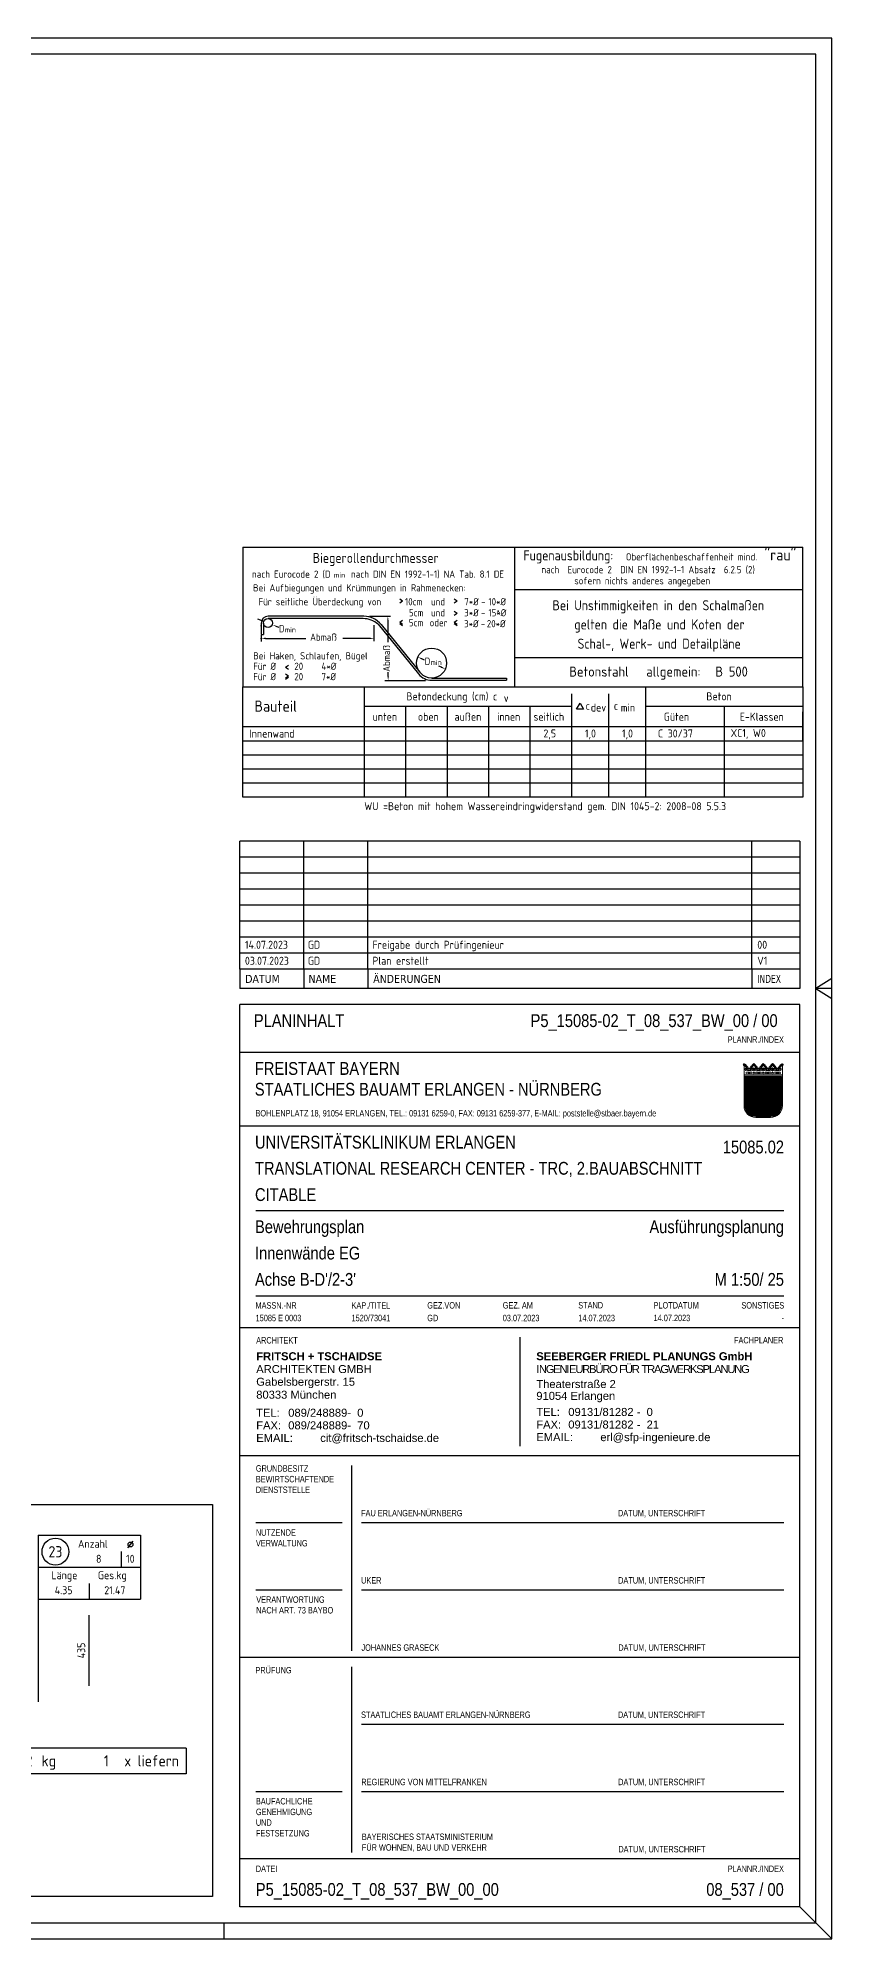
# Model space of a CAD drawing. Extents: x -17.6 to 69.1, y -6.7 to 29.7.
# Drawn here: x 39.15 to 51.55, y 0 to 29.7 of the extents above; entities that cross this region are included whole.
import ezdxf
from ezdxf.enums import TextEntityAlignment as Align

# ---------------------------------------------------------------- set-up
doc = ezdxf.new("R2010")
doc.units = 0
doc.header["$LTSCALE"] = 0.5
doc.linetypes.add('AUSGEZOGEN', pattern=[1000.01, 1000, 0.01])
for name, color, linetype in [('40 A Plankopf Text F+T', 7, 'Continuous'), ('BET-ANS', 7, 'Continuous'), ('RAHMEN', 7, 'Continuous'), ('RND', 7, 'Continuous'), ('RND_BILD', 7, 'Continuous'), ('STEMPEL', 7, 'Continuous'), ('TEXT', 7, 'Continuous')]:
    doc.layers.add(name, color=color, linetype=linetype)
doc.layers.add('NOPLOT', color=7, linetype='Continuous', plot=False)
doc.styles.add('ERSTELLTER_STIL_3', font='arial.ttf')
doc.styles.add('ERSTELLTER_STIL_4', font='arialbd.ttf')
doc.styles.add('helv', font='tahoma.ttf')
doc.styles.add('plankopf_ArialN', font='ARIALN.TTF')
doc.styles.add('txt', font='isocp.shx')
pattern_1 = [(0, (-322.07857, -163.97815), (8e-17, 0.254), [])]

# ---------------------------------------------------------------- blocks, each defined once
blk = doc.blocks.new('Bundeslandwappen')
at = {"lineweight": 9, "true_color": 0xffffff}
for points in [[(-5.75, 16.5), (-5.98, 16.5), (-5.98, 16.29), (-5.75, 16.29)], [(-5.09, 15.68), (-5.31, 15.68), (-5.31, 15.47), (-5.09, 15.47)], [(-3.49, 15.68), (-3.71, 15.68), (-3.71, 15.47), (-3.49, 15.47)], [(-2.82, 16.5), (-3.05, 16.5), (-3.05, 16.29), (-2.82, 16.29)], [(-2.15, 15.68), (-2.38, 15.68), (-2.38, 15.47), (-2.15, 15.47)], [(-0.56, 15.68), (-0.78, 15.68), (-0.78, 15.47), (-0.56, 15.47)], [(0.11, 16.5), (-0.11, 16.5), (-0.11, 16.29), (0.11, 16.29)], [(0.78, 15.68), (0.56, 15.68), (0.56, 15.47), (0.78, 15.47)], [(2.38, 15.68), (2.15, 15.68), (2.15, 15.47), (2.38, 15.47)], [(3.05, 16.5), (2.82, 16.5), (2.82, 16.29), (3.05, 16.29)], [(3.71, 15.68), (3.49, 15.68), (3.49, 15.47), (3.71, 15.47)], [(5.31, 15.68), (5.09, 15.68), (5.09, 15.47), (5.31, 15.47)], [(5.98, 16.5), (5.75, 16.5), (5.75, 16.29), (5.98, 16.29)]]:
    blk.add_hatch(color=7, dxfattribs=at).paths.add_polyline_path(points)
at = {"true_color": 0xffffff}
for points in [[(-5.34, 12.59), (-5.7, 12.59), (-5.7, 12.19), (-5.07, 11.96)], [(-1.42, 10.67), (-5.07, 11.96), (-3.57, 8.42), (0.08, 7.13)], [(0.86, 12.59), (-2.24, 12.59), (-1.42, 10.67), (2.23, 9.38)], [(3.96, 12.59), (1.66, 12.59), (4.37, 11.63)], [(-3.57, 8.42), (-5.7, 9.18), (-5.7, 6.17), (-2.07, 4.88)], [(-5.7, 6.14), (-5.7, 3.7, 0.041392), (-5.65, 3.14), (-4.21, 2.63)], [(3.73, 5.84), (0.08, 7.13), (1.58, 3.59), (5.23, 2.29)], [(5.7, 8.15), (2.23, 9.38), (3.73, 5.84), (5.7, 5.14)], [(5.7, 11.16), (4.37, 11.63), (5.7, 8.5)], [(-0.56, 1.34), (-4.21, 2.63), (-3.29, 0.45, 0.073774), (-2.3, 0.3), (-0.12, 0.3)], [(1.58, 3.59), (-2.07, 4.88), (-0.56, 1.34), (2.36, 0.3, 0.043654), (2.95, 0.36)]]:
    blk.add_hatch(color=7, dxfattribs=at).paths.add_polyline_path(points)
at = {"lineweight": 9}
h = blk.add_hatch(dxfattribs=at)
h.set_pattern_fill('ANSI31', color=256, scale=0.08, angle=315, style=0)
h.set_pattern_definition(pattern_1)
h.paths.add_polyline_path([(-5.07, 11.96), (-5.7, 12.19), (-5.7, 9.18), (-3.57, 8.42)])
h = blk.add_hatch(dxfattribs=at)
h.set_pattern_fill('ANSI31', color=256, scale=0.08, angle=315, style=0)
h.set_pattern_definition(pattern_1)
h.paths.add_polyline_path([(-2.24, 12.59), (-5.34, 12.59), (-5.07, 11.96), (-1.42, 10.67)])
h = blk.add_hatch(dxfattribs=at)
h.set_pattern_fill('ANSI31', color=256, scale=0.08, angle=315, style=0)
h.set_pattern_definition(pattern_1)
h.paths.add_polyline_path([(4.37, 11.63), (1.66, 12.59), (0.86, 12.59), (2.23, 9.38), (5.7, 8.15), (5.7, 8.5)])
h = blk.add_hatch(dxfattribs=at)
h.set_pattern_fill('ANSI31', color=256, scale=0.08, angle=315, style=0)
h.set_pattern_definition(pattern_1)
h.paths.add_polyline_path([(5.7, 12.59), (3.96, 12.59), (4.37, 11.63), (5.7, 11.16)])
h = blk.add_hatch(dxfattribs=at)
h.set_pattern_fill('ANSI31', color=256, scale=0.08, angle=315, style=0)
h.set_pattern_definition(pattern_1)
h.paths.add_polyline_path([(-2.07, 4.88), (-5.7, 6.17), (-5.7, 6.14), (-4.21, 2.63), (-0.56, 1.34)])
h = blk.add_hatch(dxfattribs=at)
h.set_pattern_fill('ANSI31', color=256, scale=0.08, angle=315, style=0)
h.set_pattern_definition(pattern_1)
h.paths.add_polyline_path([(0.08, 7.13), (-3.57, 8.42), (-2.07, 4.88), (1.58, 3.59)])
h = blk.add_hatch(dxfattribs=at)
h.set_pattern_fill('ANSI31', color=256, scale=0.08, angle=315, style=0)
h.set_pattern_definition(pattern_1)
h.paths.add_polyline_path([(2.23, 9.38), (-1.42, 10.67), (0.08, 7.13), (3.73, 5.84)])
h = blk.add_hatch(dxfattribs=at)
h.set_pattern_fill('ANSI31', color=256, scale=0.08, angle=315, style=0)
h.set_pattern_definition(pattern_1)
h.paths.add_polyline_path([(-4.21, 2.63), (-5.65, 3.14, 0.285055), (-3.29, 0.45)])
h = blk.add_hatch(dxfattribs=at)
h.set_pattern_fill('ANSI31', color=256, scale=0.08, angle=315, style=0)
h.set_pattern_definition(pattern_1)
h.paths.add_polyline_path([(-0.56, 1.34), (-0.12, 0.3), (2.3, 0.3, 0.004354), (2.36, 0.3)])
h = blk.add_hatch(dxfattribs=at)
h.set_pattern_fill('ANSI31', color=256, scale=0.08, angle=315, style=0)
h.set_pattern_definition(pattern_1)
h.paths.add_polyline_path([(5.31, 2.11), (5.23, 2.29), (1.58, 3.59), (2.95, 0.36, 0.22704)])
h = blk.add_hatch(dxfattribs=at)
h.set_pattern_fill('ANSI31', color=256, scale=0.08, angle=315, style=0)
h.set_pattern_definition(pattern_1)
h.paths.add_polyline_path([(5.7, 5.14), (3.73, 5.84), (5.23, 2.29), (5.37, 2.24, 0.111178), (5.7, 3.7)])
for p, q in [((-6, 16.1), (-6, 3.7)), ((-6, 13.29), (6, 13.29)), ((-6, 12.94), (6, 12.94)), ((-5.7, 12.59), (-5.7, 3.7)), ((-5.7, 12.59), (5.7, 12.59)), ((-5.7, 12.19), (5.7, 8.15)), ((-5.64, 14.97), (-5.64, 15.18)), ((-5.61, 16.59), (-5.62, 16.68)), ((-5.34, 12.59), (-0.12, 0.3)), ((-5.33, 15.19), (-5.33, 15.05)), ((-4.68, 14.54), (-5.26, 14.54)), ((-4.12, 14.54), (-3.54, 14.54)), ((-3.47, 15.19), (-3.47, 15.05)), ((-3.36, 13.9), (-2.93, 14.17)), ((-2.93, 13.63), (-3.36, 13.9)), ((-3.19, 16.59), (-3.18, 16.67)), ((-3.16, 14.97), (-3.16, 15.18)), ((-2.93, 15.58), (-2.93, 14.47)), ((-2.93, 14.17), (-2.5, 13.9)), ((-2.5, 13.9), (-2.93, 13.63)), ((-2.71, 14.97), (-2.71, 15.18)), ((-2.68, 16.59), (-2.69, 16.67)), ((-2.4, 15.19), (-2.4, 15.05)), ((-1.74, 14.54), (-2.32, 14.54)), ((-2.24, 12.59), (2.95, 0.36)), ((-1.19, 14.54), (-0.61, 14.54)), ((-0.54, 15.19), (-0.54, 15.05)), ((0, 14.17), (-0.43, 13.9)), ((-0.43, 13.9), (0, 13.63)), ((-0.25, 16.59), (-0.24, 16.67)), ((-0.22, 14.97), (-0.22, 15.18)), ((0, 15.58), (0, 14.47)), ((0.43, 13.9), (0, 14.17)), ((0, 13.63), (0.43, 13.9)), ((0.22, 14.97), (0.22, 15.18)), ((0.25, 16.59), (0.24, 16.67)), ((0.54, 15.19), (0.54, 15.05)), ((1.19, 14.54), (0.61, 14.54)), ((0.86, 12.59), (5.31, 2.11)), ((1.66, 12.59), (5.7, 11.16)), ((1.74, 14.54), (2.32, 14.54)), ((2.4, 15.19), (2.4, 15.05)), ((2.93, 14.17), (2.5, 13.9)), ((2.5, 13.9), (2.93, 13.63)), ((2.68, 16.59), (2.69, 16.67)), ((2.71, 14.97), (2.71, 15.18)), ((2.93, 15.58), (2.93, 14.47)), ((3.36, 13.9), (2.93, 14.17)), ((2.93, 13.63), (3.36, 13.9)), ((3.16, 14.97), (3.16, 15.18)), ((3.19, 16.59), (3.18, 16.67)), ((3.47, 15.19), (3.47, 15.05)), ((4.12, 14.54), (3.54, 14.54)), ((3.96, 12.59), (5.7, 8.5)), ((4.68, 14.54), (5.26, 14.54)), ((5.33, 15.19), (5.33, 15.05)), ((5.61, 16.59), (5.62, 16.68)), ((5.64, 14.97), (5.64, 15.18)), ((5.7, 3.7), (5.7, 12.59)), ((6, 3.7), (6, 16.1)), ((-5.7, 9.18), (5.7, 5.14)), ((-5.7, 6.17), (5.37, 2.24)), ((-5.7, 6.14), (-3.29, 0.45)), ((-5.66, 3.14), (2.36, 0.3)), ((-2.3, 0.3), (2.3, 0.3)), ((-2.3, 0), (2.3, 0))]:
    blk.add_line(p, q, dxfattribs=at)
for points in [[(-5.75, 16.29), (-5.98, 16.29), (-5.98, 16.5), (-5.75, 16.5)], [(-5.09, 15.47), (-5.31, 15.47), (-5.31, 15.68), (-5.09, 15.68)], [(-4.07, 13.71), (-4.83, 13.71), (-4.83, 14.1), (-4.07, 14.1)], [(-3.71, 15.47), (-3.49, 15.47), (-3.49, 15.68), (-3.71, 15.68)], [(-2.82, 16.29), (-3.05, 16.29), (-3.05, 16.5), (-2.82, 16.5)], [(-2.15, 15.47), (-2.38, 15.47), (-2.38, 15.68), (-2.15, 15.68)], [(-1.8, 13.71), (-1.04, 13.71), (-1.04, 14.1), (-1.8, 14.1)], [(-0.78, 15.47), (-0.56, 15.47), (-0.56, 15.68), (-0.78, 15.68)], [(0.11, 16.29), (-0.11, 16.29), (-0.11, 16.5), (0.11, 16.5)], [(0.78, 15.47), (0.56, 15.47), (0.56, 15.68), (0.78, 15.68)], [(1.8, 13.71), (1.04, 13.71), (1.04, 14.1), (1.8, 14.1)], [(2.15, 15.47), (2.38, 15.47), (2.38, 15.68), (2.15, 15.68)], [(3.05, 16.29), (2.82, 16.29), (2.82, 16.5), (3.05, 16.5)], [(3.71, 15.47), (3.49, 15.47), (3.49, 15.68), (3.71, 15.68)], [(4.07, 13.71), (4.83, 13.71), (4.83, 14.1), (4.07, 14.1)], [(5.09, 15.47), (5.31, 15.47), (5.31, 15.68), (5.09, 15.68)], [(5.75, 16.29), (5.98, 16.29), (5.98, 16.5), (5.75, 16.5)]]:
    blk.add_lwpolyline(points, close=True, dxfattribs=at)
for centre in [(-5.28, 13.9), (-3.71, 13.9), (-2.2, 13.9), (-0.68, 13.9), (0.68, 13.9), (2.2, 13.9), (3.71, 13.9), (5.28, 13.9)]:
    blk.add_circle(centre, 0.123, dxfattribs=at)
for centre, radius, start, end in [((-5.89, 16.45), 0.362, 44.66814, 253.11831), ((-5.67, 16.67), 0.05, 6.6615, 44.66814), ((-5.49, 15.18), 0.157, 3.2756, 179.55206), ((-5.19, 14.99), 0.453, 182.83284, 261.30427), ((-5.56, 16.59), 0.05, 186.6615, 265.62087), ((-5.42, 15.99), 0.179, 74.78828, 15.13561), ((-5.59, 16.26), 0.281, 346.02321, 85.62087), ((-5.36, 16.21), 0.05, 254.78828, 346.02321), ((-5.26, 15.23), 0.191, 249.63581, 3.08566), ((-5.2, 16.05), 0.05, 93.06329, 195.13561), ((-5.19, 15.87), 0.224, 350.95424, 93.06329), ((-5.02, 15.24), 0.05, 82.94673, 183.08566), ((-4.99, 15.54), 0.249, 262.94673, 77.88554), ((-4.92, 15.83), 0.05, 170.95424, 257.88554), ((-4.62, 14.89), 0.224, 71.40005, 0), ((-4.71, 14.85), 0.312, 275.96495, 353.97732), ((-4.4, 15.24), 0.208, 317.07745, 222.92255), ((-4.18, 14.89), 0.224, 180, 108.59995), ((-4.09, 14.85), 0.312, 186.02268, 264.03505), ((-3.81, 15.54), 0.249, 102.11446, 277.05327), ((-3.88, 15.83), 0.05, 282.11446, 9.04576), ((-3.61, 15.87), 0.224, 86.93671, 189.04576), ((-3.78, 15.24), 0.05, 356.91434, 97.05327), ((-3.54, 15.23), 0.191, 176.91434, 290.36419), ((-3.6, 16.05), 0.05, 344.86439, 86.93671), ((-3.38, 15.99), 0.179, 164.86439, 105.21172), ((-3.61, 14.99), 0.453, 278.69573, 357.16716), ((-3.21, 16.26), 0.281, 94.37913, 193.97679), ((-3.44, 16.21), 0.05, 193.97679, 285.21172), ((-3.31, 15.18), 0.157, 0.44794, 176.7244), ((-3.24, 16.59), 0.05, 274.37913, 353.3385), ((-3.13, 16.67), 0.05, 155.22882, 173.3385), ((-2.93, 16.58), 0.264, 24.0166, 155.34093), ((-2.55, 15.18), 0.157, 3.2756, 179.55206), ((-2.26, 14.99), 0.453, 182.83284, 261.30427), ((-2.74, 16.66), 0.05, 6.6615, 24.0166), ((-2.63, 16.59), 0.05, 186.6615, 265.62087), ((-2.49, 15.99), 0.179, 74.78828, 15.13561), ((-2.65, 16.26), 0.281, 346.02321, 85.62087), ((-2.43, 16.21), 0.05, 254.78828, 346.02321), ((-2.33, 15.23), 0.191, 249.63581, 3.08566), ((-2.27, 16.05), 0.05, 93.06329, 195.13561), ((-2.26, 15.87), 0.224, 350.95424, 93.06329), ((-2.09, 15.24), 0.05, 82.94673, 183.08566), ((-2.05, 15.54), 0.249, 262.94673, 77.88554), ((-1.99, 15.83), 0.05, 170.95424, 257.88554), ((-1.69, 14.89), 0.224, 71.40005, 0), ((-1.78, 14.85), 0.312, 275.96495, 353.97732), ((-1.47, 15.24), 0.208, 317.07745, 222.92255), ((-1.24, 14.89), 0.224, 180, 108.59995), ((-1.16, 14.85), 0.312, 186.02268, 264.03505), ((-0.88, 15.54), 0.249, 102.11446, 277.05327), ((-0.94, 15.83), 0.05, 282.11446, 9.04576), ((-0.67, 15.87), 0.224, 86.93671, 189.04576), ((-0.84, 15.24), 0.05, 356.91434, 97.05327), ((-0.6, 15.23), 0.191, 176.91434, 290.36419), ((-0.66, 16.05), 0.05, 344.86439, 86.93671), ((-0.44, 15.99), 0.179, 164.86439, 105.21172), ((-0.68, 14.99), 0.453, 278.69573, 357.16716), ((-0.28, 16.26), 0.281, 94.37913, 193.97679), ((-0.5, 16.21), 0.05, 193.97679, 285.21172), ((-0.38, 15.18), 0.157, 0.44794, 176.7244), ((-0.3, 16.59), 0.05, 274.37913, 353.3385), ((0, 16.58), 0.264, 24.0166, 155.34093), ((-0.19, 16.67), 0.05, 155.22882, 173.3385), ((0.38, 15.18), 0.157, 3.2756, 179.55206), ((0.68, 14.99), 0.453, 182.83284, 261.30427), ((0.19, 16.66), 0.05, 6.6615, 24.0166), ((0.3, 16.59), 0.05, 186.6615, 265.62087), ((0.44, 15.99), 0.179, 74.78828, 15.13561), ((0.28, 16.26), 0.281, 346.02321, 85.62087), ((0.5, 16.21), 0.05, 254.78828, 346.02321), ((0.6, 15.23), 0.191, 249.63581, 3.08566), ((0.66, 16.05), 0.05, 93.06329, 195.13561), ((0.67, 15.87), 0.224, 350.95424, 93.06329), ((0.84, 15.24), 0.05, 82.94673, 183.08566), ((0.88, 15.54), 0.249, 262.94673, 77.88554), ((0.94, 15.83), 0.05, 170.95424, 257.88554), ((1.24, 14.89), 0.224, 71.40005, 0), ((1.16, 14.85), 0.312, 275.96495, 353.97732), ((1.47, 15.24), 0.208, 317.07745, 222.92255), ((1.69, 14.89), 0.224, 180, 108.59995), ((1.78, 14.85), 0.312, 186.02268, 264.03505), ((2.05, 15.54), 0.249, 102.11446, 277.05327), ((1.99, 15.83), 0.05, 282.11446, 9.04576), ((2.26, 15.87), 0.224, 86.93671, 189.04576), ((2.09, 15.24), 0.05, 356.91434, 97.05327), ((2.33, 15.23), 0.191, 176.91434, 290.36419), ((2.27, 16.05), 0.05, 344.86439, 86.93671), ((2.49, 15.99), 0.179, 164.86439, 105.21172), ((2.26, 14.99), 0.453, 278.69573, 357.16716), ((2.65, 16.26), 0.281, 94.37913, 193.97679), ((2.43, 16.21), 0.05, 193.97679, 285.21172), ((2.55, 15.18), 0.157, 0.44794, 176.7244), ((2.63, 16.59), 0.05, 274.37913, 353.3385), ((2.93, 16.58), 0.264, 24.0166, 155.34093), ((2.74, 16.67), 0.05, 155.22882, 173.3385), ((3.31, 15.18), 0.157, 3.2756, 179.55206), ((3.61, 14.99), 0.453, 182.83284, 261.30427), ((3.13, 16.66), 0.05, 6.6615, 24.0166), ((3.24, 16.59), 0.05, 186.6615, 265.62087), ((3.38, 15.99), 0.179, 74.78828, 15.13561), ((3.21, 16.26), 0.281, 346.02321, 85.62087), ((3.44, 16.21), 0.05, 254.78828, 346.02321), ((3.54, 15.23), 0.191, 249.63581, 3.08566), ((3.6, 16.05), 0.05, 93.06329, 195.13561), ((3.61, 15.87), 0.224, 350.95424, 93.06329), ((3.78, 15.24), 0.05, 82.94673, 183.08566), ((3.81, 15.54), 0.249, 262.94673, 77.88554), ((3.88, 15.83), 0.05, 170.95424, 257.88554), ((4.18, 14.89), 0.224, 71.40005, 0), ((4.09, 14.85), 0.312, 275.96495, 353.97732), ((4.4, 15.24), 0.208, 317.07745, 222.92255), ((4.62, 14.89), 0.224, 180, 108.59995), ((4.71, 14.85), 0.312, 186.02268, 264.03505), ((4.99, 15.54), 0.249, 102.11446, 277.05327), ((4.92, 15.83), 0.05, 282.11446, 9.04576), ((5.19, 15.87), 0.224, 86.93671, 189.04576), ((5.02, 15.24), 0.05, 356.91434, 97.05327), ((5.26, 15.23), 0.191, 176.91434, 290.36419), ((5.2, 16.05), 0.05, 344.86439, 86.93671), ((5.42, 15.99), 0.179, 164.86439, 105.21172), ((5.19, 14.99), 0.453, 278.69573, 357.16716), ((5.59, 16.26), 0.281, 94.37913, 193.97679), ((5.36, 16.21), 0.05, 193.97679, 285.21172), ((5.49, 15.18), 0.157, 0.44794, 176.7244), ((5.56, 16.59), 0.05, 274.37913, 353.3385), ((5.67, 16.67), 0.05, 135.33186, 173.3385), ((5.89, 16.45), 0.362, 286.88169, 135.33186), ((-2.3, 3.7), 3.7, 180, 270), ((-2.3, 3.7), 3.4, 180, 270), ((2.3, 3.7), 3.7, 270, 0), ((2.3, 3.7), 3.4, 270, 0)]:
    blk.add_arc(centre, radius, start, end, dxfattribs=at)
blk = doc.blocks.new('Plankopf_PU')
for p, q in [((-18.5, 25.4), (-18.5, 27.7)), ((-1, 27.7), (-18.5, 27.7)), ((-1, 27.7), (-18.5, 27.7)), ((-1, 25.4), (-1, 27.7)), ((-1, 25.4), (-18.5, 25.4)), ((-1, 25.4), (-18.5, 25.4)), ((-18.5, 19.1), (-18.5, 25.4)), ((-1, 19.1), (-1, 25.4)), ((-1.5, 22.75), (-18, 22.75)), ((-18, 20.1), (-1.5, 20.1)), ((-18.5, 15.1), (-18.5, 19.1)), ((-1, 19.1), (-18.5, 19.1)), ((-1, 15.1), (-1, 19.1)), ((-9.75, 18.8), (-9.75, 15.4)), ((-1, 15.1), (-18.5, 15.1)), ((-1, 15.1), (-18.5, 15.1)), ((-18.5, 8.8), (-18.5, 15.1)), ((-1, 8.8), (-1, 15.1)), ((-15, 9), (-15, 14.8)), ((-15.3, 13), (-18, 13)), ((-1.5, 13), (-14.7, 13)), ((-15.3, 10.9), (-18, 10.9)), ((-1.5, 10.9), (-14.7, 10.9)), ((-18.5, 2.5), (-18.5, 8.8)), ((-1, 8.8), (-18.5, 8.8)), ((-15, 2.7), (-15, 8.5)), ((-1, 2.5), (-1, 8.8)), ((-1.5, 6.7), (-14.7, 6.7)), ((-15.3, 4.6), (-18, 4.6)), ((-1.5, 4.6), (-14.7, 4.6)), ((-1, 2.5), (-18.5, 2.5)), ((-18.5, 1), (-18.5, 2.5)), ((-1, 2.5), (-18.5, 2.5)), ((-1, 1), (-1, 2.5)), ((-1, 1), (-18.5, 1))]:
    blk.add_line(p, q)
at = {"xscale": 0.1, "yscale": 0.1, "zscale": 0.1}
blk.add_blockref('Bundeslandwappen', (-2.148, 25.669), dxfattribs=at)
at = {"linetype": 'AUSGEZOGEN', "lineweight": 35, "style": 'plankopf_ArialN'}
for s, height, p in [('FREISTAAT BAYERN', 0.4, (-18.032, 27.401)), ('PRÜFUNG', 0.2, (-18.013, 8.5))]:
    blk.add_text(s, height=height, dxfattribs=at).set_placement(p, align=Align.TOP_LEFT)
blk.add_text('STAATLICHES BAUAMT ERLANGEN - NÜRNBERG', height=0.4, dxfattribs=at).set_placement((-18.032, 26.552), align=Align.MIDDLE_LEFT)
at = {"style": 'plankopf_ArialN'}
for s, p in [('BOHLENPLATZ 18, 91054 ERLANGEN, TEL.: 09131 6259-0, FAX: 09131 6259-377, E-MAIL: poststelle@stbaer.bayern.de', (-18.012, 25.702)), ('MASSN.-NR', (-18.011, 19.698)), ('KAP./TITEL', (-15.01, 19.698)), ('GEZ.VON', (-12.644, 19.7)), ('GEZ. AM', (-10.286, 19.7)), ('STAND', (-7.927, 19.702)), ('PLOTDATUM', (-5.574, 19.7)), ('FAU ERLANGEN-NÜRNBERG', (-14.712, 13.207)), ('DATUM, UNTERSCHRIFT', (-6.687, 13.207)), ('UKER', (-14.712, 11.107)), ('DATUM, UNTERSCHRIFT', (-6.68, 11.106)), ('JOHANNES GRASECK', (-14.7, 9.005)), ('DATUM, UNTERSCHRIFT', (-6.675, 9.005)), ('STAATLICHES BAUAMT ERLANGEN-NÜRNBERG', (-14.712, 6.907)), ('DATUM, UNTERSCHRIFT', (-6.687, 6.907)), ('REGIERUNG VON MITTELFRANKEN', (-14.705, 4.806)), ('DATUM, UNTERSCHRIFT', (-6.68, 4.806)), ('DATUM, UNTERSCHRIFT', (-6.675, 2.705)), ('DATEI', (-18.002, 2.095))]:
    blk.add_text(s, height=0.2, dxfattribs=at).set_placement(p)
for s, p in [('SONSTIGES', (-1.493, 19.7)), ('PLANNR./INDEX', (-1.501, 2.095))]:
    blk.add_text(s, height=0.2, dxfattribs=at).set_placement(p, align=Align.RIGHT)
at = {"linetype": 'AUSGEZOGEN', "lineweight": 35, "style": 'plankopf_ArialN'}
blk.add_text('ARCHITEKT', height=0.2, dxfattribs=at).set_placement((-17.989, 18.607))
blk.add_text('FACHPLANER', height=0.2, dxfattribs=at).set_placement((-1.52, 18.611), align=Align.RIGHT)
at = {"insert": (-5.574, 19.303), "char_height": 0.2, "attachment_point": 7, "style": 'plankopf_ArialN'}
blk.add_mtext('14.07.2023', dxfattribs=at)
at = {"char_height": 0.2, "attachment_point": 1, "style": 'plankopf_ArialN'}
for s, insert, width in [('GRUNDBESITZ\\PBEWIRTSCHAFTENDE DIENSTSTELLE', (-18, 14.804), 2.5), ('NUTZENDE^JVERWALTUNG', (-17.998, 12.8), 2.69843), ('VERANTWORTUNG  NACH ART. 73 BAYBO', (-17.988, 10.705), 2.68768), ('BAUFACHLICHE GENEHMIGUNG UND FESTSETZUNG', (-17.998, 4.404), 2.2311), ('BAYERISCHES STAATSMINISTERIUM ^JFÜR WOHNEN, BAU UND VERKEHR', (-14.689, 3.294), 9.29412)]:
    blk.add_mtext(s, dxfattribs=dict(at, insert=insert, width=width))
at = {"style": 'plankopf_ArialN'}
for tag, p in [('PROJEKTBEZEICHNUNGZ1', (-18.025, 24.578)), ('PROJEKTBEZEICHNUNGZ2', (-18.025, 23.761)), ('PROJEKTBEZEICHNUNGZ3', (-18.025, 22.941))]:
    blk.add_attdef(tag, text='', height=0.4, dxfattribs=at).set_placement(p, align=Align.BOTTOM_LEFT)
for tag, p in [('GEB.-NR', (-1.5, 24.946)), ('0.000X', (-1.507, 1.749))]:
    blk.add_attdef(tag, text='', height=0.4, dxfattribs=at).set_placement(p, align=Align.TOP_RIGHT)
for tag, p, height in [('PLANINHALTZ1', (-18.025, 22.055), 0.4), ('PLANINHALTZ2', (-18.025, 21.232), 0.4), ('PLANINHALTZ3', (-18.025, 20.409), 0.4), ('MASSN.-NR', (-18.005, 19.303), 0.2), ('KAPITEL/TITEL', (-15.01, 19.303), 0.2), ('GEZ_VON', (-12.644, 19.303), 0.2), ('GEZ_AM', (-10.286, 19.303), 0.2), ('STAND', (-7.927, 19.303), 0.2)]:
    blk.add_attdef(tag, p, '', height=height, dxfattribs=at)
for tag, height, p in [('PLANUNGSPHASE', 0.4, (-1.5, 22.055)), ('PROJEKTKATEGORIE', 0.4, (-1.5, 21.232)), ('MAßSTAB', 0.4, (-1.5, 20.409)), ('SONSTIGES', 0.2, (-1.5, 19.303))]:
    blk.add_attdef(tag, text='', height=height, dxfattribs=at).set_placement(p, align=Align.RIGHT)
at = {"layer": '40 A Plankopf Text F+T', "color": 7, "linetype": 'Continuous', "lineweight": 13, "char_height": 0.25, "attachment_point": 7}
for s, insert, style in [('\\A1;ARCHITEKTEN GMBH', (-17.988, 17.68), 'ERSTELLTER_STIL_3'), ('\\A1;FRITSCH + TSCHAIDSE ', (-17.988, 18.081), 'ERSTELLTER_STIL_4'), ('\\A1;SEEBERGER FRIEDL PLANUNGS GmbH', (-9.238, 18.081), 'ERSTELLTER_STIL_4'), ('\\A1;{\\T0.8;INGENIEURBÜRO FÜR TRAGWERKSPLANUNG}', (-9.238, 17.68), 'ERSTELLTER_STIL_3'), ('\\A1;Gabelsbergerstr. 15', (-17.988, 17.212), 'ERSTELLTER_STIL_3'), ('\\A1;Theaterstraße 2', (-9.238, 17.212), 'ERSTELLTER_STIL_3'), ('\\A1;80333 München', (-17.988, 16.879), 'ERSTELLTER_STIL_3'), ('\\A1;91054 Erlangen', (-9.238, 16.771), 'ERSTELLTER_STIL_3')]:
    blk.add_mtext(s, dxfattribs=dict(at, insert=insert, style=style))
at = {"layer": '40 A Plankopf Text F+T', "color": 7, "linetype": 'Continuous', "lineweight": 13, "char_height": 0.25, "attachment_point": 7, "line_spacing_factor": 0.945293, "style": 'ERSTELLTER_STIL_3'}
for s, insert in [('\\A1;TEL: ^I089/248889-  0\\PFAX: ^I089/248889-  70\\PEMAIL: ^Icit@fritsch-tschaidse.de', (-17.988, 15.481)), ('\\A1;TEL: ^I09131/81282 -  0\\PFAX: ^I09131/81282 -  21\\PEMAIL: ^Ierl@sfp-ingenieure.de', (-9.238, 15.481))]:
    blk.add_mtext(s, dxfattribs=dict(at, insert=insert))
blk = doc.blocks.new('Plankopf-ER')
at = {"layer": 'RAHMEN', "color": 7, "linetype": 'Continuous'}
for p, q in [((-0.5, 4.6), (-18, 4.6)), ((-18, 4.1), (-18, 4.6)), ((-16, 4.1), (-16, 4.6)), ((-14, 4.1), (-14, 4.6)), ((-2, 4.1), (-2, 4.6)), ((-0.5, 4.6), (-0.5, 4.1)), ((-0.5, 4.1), (-18, 4.1)), ((-18, 3.6), (-18, 4.1)), ((-0.5, 3.6), (-18, 3.6)), ((-18, 3.1), (-18, 3.6)), ((-16, 3.6), (-16, 4.1)), ((-16, 3.1), (-16, 3.6)), ((-14, 3.6), (-14, 4.1)), ((-14, 3.1), (-14, 3.6)), ((-2, 3.6), (-2, 4.1)), ((-2, 3.1), (-2, 3.6)), ((-0.5, 4.1), (-0.5, 3.6)), ((-0.5, 3.6), (-0.5, 3.1)), ((-0.5, 3.1), (-18, 3.1)), ((-18, 2.6), (-18, 3.1)), ((-16, 2.6), (-16, 3.1)), ((-14, 2.6), (-14, 3.1)), ((-2, 2.6), (-2, 3.1)), ((-0.5, 3.1), (-0.5, 2.6)), ((-0.5, 2.6), (-18, 2.6)), ((-18, 2.1), (-18, 2.6)), ((-16, 2.1), (-16, 2.6)), ((-14, 2.1), (-14, 2.6)), ((-2, 2.1), (-2, 2.6)), ((-0.5, 2.6), (-0.5, 2.1)), ((-0.5, 2.1), (-18, 2.1)), ((-18, 1.6), (-18, 2.1)), ((-16, 1.6), (-16, 2.1)), ((-14, 1.6), (-14, 2.1)), ((-2, 1.6), (-2, 2.1)), ((-0.5, 2.1), (-0.5, 1.6)), ((-0.5, 1.6), (-18, 1.6)), ((-18, 1.1), (-18, 1.6)), ((-16, 1.1), (-16, 1.6)), ((-14, 1.1), (-14, 1.6)), ((-2, 1.1), (-2, 1.6)), ((-0.5, 1.6), (-0.5, 1.1)), ((-0.5, 1.1), (-18, 1.1)), ((-18, 0.6), (-18, 1.1)), ((-0.5, 0.6), (-18, 0.6)), ((-18, 0.6), (-18, 0)), ((-16, 0.6), (-16, 1.1)), ((-16, 0.6), (-16, 0)), ((-14, 0.6), (-14, 1.1)), ((-14, 0.6), (-14, 0)), ((-2, 0.6), (-2, 1.1)), ((-2, 0.6), (-2, 0)), ((-0.5, 1.1), (-0.5, 0.6)), ((-0.5, 0.6), (-0.5, 0)), ((-0.5, 0), (-18, 0))]:
    blk.add_line(p, q, dxfattribs=at)
at = {"layer": 'RAHMEN', "color": 7, "linetype": 'Continuous', "style": 'txt'}
for tag, p in [('INDEX-D8', (-17.841, 4.242)), ('INDEX-N8', (-15.876, 4.242)), ('INDEX-X8', (-13.857, 4.242)), ('INDEX8', (-1.833, 4.242)), ('INDEX-D7', (-17.841, 3.742)), ('INDEX-N7', (-15.876, 3.742)), ('INDEX-X7', (-13.857, 3.742)), ('INDEX7', (-1.833, 3.742)), ('INDEX-D6', (-17.841, 3.242)), ('INDEX-D5', (-17.841, 2.742)), ('INDEX-N6', (-15.876, 3.242)), ('INDEX-N5', (-15.876, 2.742)), ('INDEX-X6', (-13.857, 3.242)), ('INDEX-X5', (-13.857, 2.742)), ('INDEX6', (-1.833, 3.242)), ('INDEX5', (-1.833, 2.742)), ('INDEX-D4', (-17.841, 2.242)), ('INDEX-N4', (-15.876, 2.242)), ('INDEX-X4', (-13.857, 2.242)), ('INDEX4', (-1.833, 2.242)), ('INDEX-D3', (-17.841, 1.742)), ('INDEX-N3', (-15.876, 1.742)), ('INDEX-X3', (-13.857, 1.742)), ('INDEX3', (-1.833, 1.742)), ('INDEX-D2', (-17.841, 1.242)), ('INDEX-N2', (-15.876, 1.242)), ('INDEX-X2', (-13.857, 1.242)), ('INDEX2', (-1.833, 1.242)), ('INDEX-D1', (-17.841, 0.742)), ('INDEX-N1', (-15.876, 0.742)), ('INDEX-X1', (-13.857, 0.742)), ('INDEX1', (-1.833, 0.742))]:
    blk.add_attdef(tag, p, '', height=0.25, dxfattribs=at)
at = {"layer": 'STEMPEL', "color": 7, "linetype": 'Continuous', "style": 'helv'}
for s, p in [('DATUM', (-17.833, 0.176)), ('NAME', (-15.853, 0.176)), ('ÄNDERUNGEN', (-13.833, 0.176))]:
    blk.add_text(s, height=0.25, dxfattribs=at).set_placement(p)
at = {"layer": 'STEMPEL', "color": 7, "linetype": 'Continuous', "style": 'helv', "width": 0.8}
blk.add_text('INDEX', height=0.25, dxfattribs=at).set_placement((-1.833, 0.176))
blk = doc.blocks.new('A1-19-0')
at = {"layer": 'RAHMEN'}
for p, q in [((103.1, 59.4), (0, 59.4)), ((103.1, 0), (103.1, 59.4)), ((0, 0), (103.1, 0))]:
    blk.add_line(p, q, dxfattribs=at)
at = {"layer": 'RAHMEN', "color": 5}
for p, q in [((102.6, 58.9), (2, 58.9)), ((102.6, 0.5), (102.6, 58.9)), ((2, 0.5), (102.6, 0.5))]:
    blk.add_line(p, q, dxfattribs=at)
at = {"layer": 'RAHMEN', "color": 7, "linetype": 'Continuous'}
for p, q in [((103.1, 30.01), (102.6, 29.7)), ((102.6, 29.7), (103.1, 29.39))]:
    blk.add_line(p, q, dxfattribs=at)
at = {"layer": 'RAHMEN', "color": 7}
blk.add_line((84.1, 0.5), (84.1, 0), dxfattribs=at)
blk = doc.blocks.new('RND_LIS2')
at = {"layer": 'RND', "color": 3, "linetype": 'Continuous'}
for p, q in [((0, 0), (0, -5.2)), ((0, 0), (3.2, 0)), ((3.2, 0), (3.2, -2)), ((2.6, -0.503), (2.6, -1)), ((0, -1), (3.2, -1)), ((1.6, -1.503), (1.6, -2)), ((0, -2), (3.2, -2))]:
    blk.add_line(p, q, dxfattribs=at)
at = {"layer": 'RND', "color": 7, "linetype": 'Continuous'}
blk.add_line((2.805, -0.39), (2.973, -0.186), dxfattribs=at)
at = {"layer": 'RND', "color": 1, "linetype": 'Continuous'}
blk.add_circle((0.545, -0.513), 0.42, dxfattribs=at)
at = {"layer": 'RND', "color": 7, "linetype": 'Continuous'}
blk.add_circle((2.889, -0.288), 0.075, dxfattribs=at)
at = {"layer": 'RND', "color": 7, "linetype": 'Continuous', "style": 'txt'}
for s, p in [('Anzahl', (1.249, -0.391)), ('Länge', (0.42, -1.373)), ('Ges.kg', (1.872, -1.373))]:
    blk.add_text(s, height=0.25, dxfattribs=at).set_placement(p)
at = {"layer": 'RND', "color": 1, "linetype": 'Continuous', "style": 'txt'}
blk.add_attdef('POS1', text='', height=0.35, dxfattribs=at).set_placement((0.545, -0.513), align=Align.MIDDLE)
at = {"layer": 'RND', "color": 7, "linetype": 'Continuous', "style": 'txt'}
for tag, p in [('STK1', (1.897, -0.859)), ('DS1', (2.885, -0.859)), ('LANG1', (0.8, -1.841)), ('GEW', (2.4, -1.841))]:
    blk.add_attdef(tag, text='', height=0.25, dxfattribs=at).set_placement(p, align=Align.CENTER)
blk = doc.blocks.new('RND_SUM')
at = {"layer": 'RND', "color": 5, "linetype": 'Continuous'}
for p, q in [((0, 0), (0, 0.8)), ((11, 0.8), (0, 0.8)), ((11, 0.8), (11, 0)), ((11, 0), (0, 0))]:
    blk.add_line(p, q, dxfattribs=at)
at = {"layer": 'RND', "color": 1, "linetype": 'Continuous', "style": 'txt'}
for s, p in [('Rundstahl', (0.292, 0.235)), ('kg', (6.483, 0.235))]:
    blk.add_text(s, height=0.35, dxfattribs=at).set_placement(p)
blk.add_text('x liefern', height=0.35, dxfattribs=at).set_placement((10.784, 0.235), align=Align.RIGHT)
for tag, p in [('RND-S', (6.203, 0.235)), ('RND-Z', (8.59, 0.235))]:
    blk.add_attdef(tag, text='', height=0.35, dxfattribs=at).set_placement(p, align=Align.RIGHT)

msp = doc.modelspace()

# ---------------------------------------------------------------- linework, layer by layer
for p, q in [((51.05, 14.6), (42.3, 14.6)), ((42.3, 13.85), (42.3, 14.6)), ((51.05, 13.85), (51.05, 14.6))]:
    msp.add_line(p, q)
at = {"layer": 'NOPLOT', "color": 191, "linetype": 'AUSGEZOGEN'}
msp.add_line((51.05, 0.5), (51.55, 0), dxfattribs=at)
at = {"layer": 'RAHMEN', "color": 5, "linetype": 'Continuous'}
for p, q in [((42.345, 21.743), (51.095, 21.743)), ((42.345, 21.743), (42.345, 19.564)), ((46.595, 19.564), (46.595, 21.743)), ((51.095, 19.564), (51.095, 21.743)), ((51.095, 18.71), (51.095, 19.173))]:
    msp.add_line(p, q, dxfattribs=at)
at = {"layer": 'RAHMEN', "color": 7, "linetype": 'AUSGEZOGEN'}
for p, q in [((44.843, 20.9), (44.8, 20.931)), ((44.843, 20.9), (44.8, 20.87)), ((45.693, 20.9), (45.65, 20.931)), ((45.693, 20.9), (45.65, 20.87)), ((46.595, 21.086), (51.095, 21.086)), ((44.8, 20.572), (44.843, 20.603)), ((44.8, 20.572), (44.843, 20.542)), ((44.8, 20.553), (44.843, 20.523)), ((45.694, 20.711), (45.65, 20.741)), ((45.694, 20.711), (45.65, 20.68)), ((45.65, 20.572), (45.693, 20.603)), ((45.65, 20.572), (45.693, 20.542)), ((45.65, 20.553), (45.693, 20.523)), ((43.015, 19.87), (43.058, 19.9)), ((46.595, 20.022), (51.095, 20.022)), ((43.015, 19.87), (43.058, 19.839)), ((43.058, 19.729), (43.015, 19.759)), ((43.058, 19.729), (43.015, 19.698)), ((43.058, 19.709), (43.015, 19.679)), ((42.345, 18.941), (51.095, 18.941)), ((42.345, 18.721), (51.095, 18.721)), ((42.345, 18.501), (51.095, 18.501)), ((42.345, 18.281), (51.095, 18.281)), ((42.345, 18.061), (51.095, 18.061))]:
    msp.add_line(p, q, dxfattribs=at)
at = {"layer": 'RAHMEN', "color": 7, "linetype": 'Continuous'}
for p, q in [((42.675, 20.584), (42.582, 20.62)), ((42.635, 20.559), (42.635, 20.381)), ((42.67, 20.559), (42.67, 20.381)), ((44.237, 20.665), (42.741, 20.665)), ((44.224, 20.629), (42.741, 20.629)), ((42.861, 20.513), (42.908, 20.495)), ((44.328, 20.668), (44.654, 20.668)), ((44.395, 20.529), (44.395, 20.275)), ((44.459, 20.54), (45.089, 19.765)), ((44.508, 20.536), (45.114, 19.79)), ((44.612, 20.601), (44.612, 20.26)), ((42.635, 20.381), (42.67, 20.381)), ((42.635, 20.37), (42.635, 20.27)), ((42.702, 20.32), (43.331, 20.32)), ((44.327, 20.32), (43.909, 20.32)), ((45.187, 19.982), (45.143, 20.001)), ((44.565, 19.663), (45.199, 19.663)), ((44.616, 19.73), (44.616, 19.79)), ((45.299, 19.701), (46.468, 19.701)), ((45.299, 19.665), (46.468, 19.665)), ((45.449, 19.869), (45.408, 19.887)), ((46.468, 19.701), (46.468, 19.665)), ((44.246, 17.867), (44.246, 19.564)), ((47.485, 17.841), (47.485, 19.454)), ((48.064, 17.841), (48.064, 19.454)), ((48.644, 17.841), (48.644, 19.564)), ((44.894, 17.841), (44.894, 19.262)), ((45.542, 17.841), (45.542, 19.262)), ((46.19, 17.841), (46.19, 19.262)), ((46.837, 17.841), (46.837, 19.262)), ((49.87, 17.841), (49.87, 19.262)), ((44.246, 17.841), (44.246, 18.941)), ((47.485, 17.841), (47.485, 18.941)), ((51.55, 14.85), (51.3, 14.85))]:
    msp.add_line(p, q, dxfattribs=at)
at = {"layer": 'RAHMEN', "color": 1, "linetype": 'Continuous'}
for p, q in [((44.246, 19.262), (47.485, 19.262)), ((48.644, 19.262), (51.095, 19.262))]:
    msp.add_line(p, q, dxfattribs=at)
at = {"layer": 'RAHMEN', "color": 5, "linetype": 'AUSGEZOGEN'}
msp.add_lwpolyline([(42.345, 19.564), (51.095, 19.564), (51.095, 17.841), (42.345, 17.841)], close=True, dxfattribs=at)
at = {"layer": 'RAHMEN', "color": 1, "linetype": 'Continuous'}
msp.add_lwpolyline([(47.614, 19.307), (47.668, 19.212), (47.559, 19.212)], close=True, dxfattribs=at)
at = {"layer": 'RAHMEN', "color": 7, "linetype": 'Continuous'}
for centre, radius in [((42.741, 20.559), 0.0709), ((45.296, 19.935), 0.234)]:
    msp.add_circle(centre, radius, dxfattribs=at)
for centre, radius, start, end in [((42.741, 20.559), 0.106, 90, 180), ((44.224, 20.275), 0.354, 48.4107, 90), ((44.237, 20.316), 0.349, 39.0956, 90), ((45.299, 19.935), 0.27, 219.0956, 270)]:
    msp.add_arc(centre, radius, start, end, dxfattribs=at)
for p in [(42.635, 20.518), (46.333, 20.746), (42.635, 20.32), (45.081, 20.028), (45.511, 19.842)]:
    msp.add_point(p, dxfattribs=at)
for points in [[(42.623, 20.595), (42.629, 20.611), (42.675, 20.584)], [(42.858, 20.505), (42.864, 20.521), (42.812, 20.532)], [(44.623, 20.601), (44.601, 20.601), (44.612, 20.668)], [(42.702, 20.309), (42.702, 20.332), (42.635, 20.32)], [(44.327, 20.309), (44.327, 20.332), (44.395, 20.32)], [(45.138, 19.991), (45.147, 20.011), (45.081, 20.028)], [(44.628, 19.73), (44.605, 19.73), (44.616, 19.663)], [(45.444, 19.859), (45.453, 19.88), (45.511, 19.842)]]:
    msp.add_solid(points, dxfattribs=at)
at = {"layer": 'RND_BILD', "color": 1, "linetype": 'AUSGEZOGEN'}
msp.add_lwpolyline([(39.947, 3.957), (39.947, 5.057)], dxfattribs=at)
at = {"layer": 'TEXT', "color": 1, "linetype": 'AUSGEZOGEN'}
msp.add_lwpolyline([(18.695, 6.789), (41.871, 6.789), (41.871, 0.665), (18.695, 0.665)], close=True, dxfattribs=at)

# ---------------------------------------------------------------- block references
at = {"layer": 'BET-ANS', "xscale": 0.5, "yscale": 0.5, "zscale": 0.5}
msp.add_blockref('Plankopf-ER', (51.3, 14.85), dxfattribs=at).add_auto_attribs({'INDEX1': 'V1', 'INDEX-N1': 'GD', 'INDEX-D1': '03.07.2023', 'INDEX-X1': 'Plan erstellt', 'INDEX2': '00', 'INDEX-N2': 'GD', 'INDEX-D2': '14.07.2023', 'INDEX-X2': 'Freigabe durch Prüfingenieur'})
at = {"layer": 'BET-ANS'}
ref = msp.add_blockref('Plankopf_PU', (51.55, 0), dxfattribs=dict(at, xscale=0.5, yscale=0.5, zscale=0.5))
ref.add_attrib('0.000X', '08_537 / 00', dxfattribs={"layer": '0', "height": 0.2, "style": 'plankopf_ArialN'}).set_placement((50.797, 0.874), align=Align.TOP_RIGHT)
ref.add_attrib('STAND', '14.07.2023', (47.587, 9.652), dxfattribs={"layer": '0', "height": 0.1, "style": 'plankopf_ArialN'})
ref.add_attrib('PLANINHALTZ1', 'Bewehrungsplan', (42.537, 11.028), dxfattribs={"layer": '0', "height": 0.2, "style": 'plankopf_ArialN'})
ref.add_attrib('PLANINHALTZ2', 'Innenwände EG', (42.537, 10.616), dxfattribs={"layer": '0', "height": 0.2, "style": 'plankopf_ArialN'})
ref.add_attrib('PLANINHALTZ3', "Achse B-D'/2-3'", (42.537, 10.205), dxfattribs={"layer": '0', "height": 0.2, "style": 'plankopf_ArialN'})
ref.add_attrib('PROJEKTBEZEICHNUNGZ1', 'UNIVERSITÄTSKLINIKUM ERLANGEN', dxfattribs={"layer": '0', "height": 0.2, "style": 'plankopf_ArialN'}).set_placement((42.537, 12.289), align=Align.BOTTOM_LEFT)
ref.add_attrib('PROJEKTBEZEICHNUNGZ2', 'TRANSLATIONAL RESEARCH CENTER - TRC, 2.BAUABSCHNITT', dxfattribs={"layer": '0', "height": 0.2, "style": 'plankopf_ArialN'}).set_placement((42.537, 11.881), align=Align.BOTTOM_LEFT)
ref.add_attrib('PROJEKTBEZEICHNUNGZ3', 'CITABLE', dxfattribs={"layer": '0', "height": 0.2, "style": 'plankopf_ArialN'}).set_placement((42.537, 11.47), align=Align.BOTTOM_LEFT)
ref.add_attrib('GEB.-NR', '15085.02', dxfattribs={"layer": '0', "height": 0.2, "style": 'plankopf_ArialN'}).set_placement((50.8, 12.473), align=Align.TOP_RIGHT)
ref.add_attrib('PLANUNGSPHASE', 'Ausführungsplanung', dxfattribs={"layer": '0', "height": 0.2, "style": 'plankopf_ArialN'}).set_placement((50.8, 11.028), align=Align.RIGHT)
ref.add_attrib('MAßSTAB', 'M 1:50/ 25', dxfattribs={"layer": '0', "height": 0.2, "style": 'plankopf_ArialN'}).set_placement((50.8, 10.205), align=Align.RIGHT)
ref.add_attrib('MASSN.-NR', '15085 E 0003', (42.547, 9.652), dxfattribs={"layer": '0', "height": 0.1, "style": 'plankopf_ArialN'})
ref.add_attrib('KAPITEL/TITEL', '1520/73041', (44.045, 9.652), dxfattribs={"layer": '0', "height": 0.1, "style": 'plankopf_ArialN'})
ref.add_attrib('GEZ_VON', 'GD', (45.228, 9.652), dxfattribs={"layer": '0', "height": 0.1, "style": 'plankopf_ArialN'})
ref.add_attrib('GEZ_AM', '03.07.2023', (46.407, 9.652), dxfattribs={"layer": '0', "height": 0.1, "style": 'plankopf_ArialN'})
ref.add_attrib('SONSTIGES', '-', dxfattribs={"layer": '0', "height": 0.1, "style": 'plankopf_ArialN'}).set_placement((50.8, 9.652), align=Align.RIGHT)
at = {"layer": 'RAHMEN', "color": 7, "linetype": 'AUSGEZOGEN', "xscale": 0.5, "yscale": 0.5, "zscale": 0.5}
msp.add_blockref('A1-19-0', (0, 0), dxfattribs=at)
at = {"layer": 'RND_BILD', "color": 7, "linetype": 'AUSGEZOGEN', "xscale": 0.5, "yscale": 0.5, "zscale": 0.5}
for name, p, values in [('RND_LIS2', (39.147, 6.307), {'POS1': '23', 'STK1': '8', 'DS1': '10', 'LANG1': '4.35', 'GEW': '21.47'}), ('RND_SUM', (35.959, 2.579), {'RND-S': '1474.72', 'RND-Z': '1'})]:
    msp.add_blockref(name, p, dxfattribs=at).add_auto_attribs(values)

# ---------------------------------------------------------------- texts
at = {"style": 'plankopf_ArialN'}
msp.add_text('PLANNR./INDEX', height=0.1, dxfattribs=at).set_placement((50.799, 14.002), align=Align.RIGHT)
at = {"layer": 'BET-ANS', "style": 'plankopf_ArialN'}
for s, p in [('PLANINHALT', (42.519, 14.248)), ('P5_15085-02_T_08_537_BW_00 / 00', (46.842, 14.248)), ('P5_15085-02_T_08_537_BW_00_00', (42.55, 0.674))]:
    msp.add_text(s, height=0.2, dxfattribs=at).set_placement(p)
at = {"layer": 'RAHMEN', "color": 1, "linetype": 'Continuous', "style": 'txt', "width": 0.95}
for s, p in [('Fugenausbildung:', (47.431, 21.538)), ('Biegerollendurchmesser', (44.423, 21.499)), ('Bei Unstimmigkeiten in den Schalmaßen', (48.838, 20.759)), ('gelten die Maße und Koten der', (48.855, 20.459)), ('Schal-, Werk- und Detailpläne', (48.851, 20.159))]:
    msp.add_text(s, height=0.1575, dxfattribs=at).set_placement(p, align=Align.CENTER)
at = {"layer": 'RAHMEN', "color": 7, "linetype": 'Continuous', "style": 'txt'}
msp.add_text('nach Eurocode 2 (D     nach DIN EN 1992-1-1) NA Tab. 8.1 DE', height=0.1125, dxfattribs=at).set_placement((44.459, 21.268), align=Align.CENTER)
for s, height, p in [('nach  Eurocode 2  DIN EN 1992-1-1 Absatz  6.2.5 (2)', 0.1125, (47.012, 21.338)), ('Oberflächenbeschaffenheit mind.', 0.1125, (48.33, 21.538)), ('Bei Aufbiegungen und Krümmungen in Rahmenecken:', 0.1125, (42.507, 21.054)), ('sofern nichts anderes angegeben', 0.1125, (47.525, 21.165)), ('10cm', 0.1125, (44.88, 20.837)), ('und', 0.1125, (45.285, 20.837)), ('7*%%C', 0.1125, (45.806, 20.837)), ('-', 0.113, (46.068, 20.837)), ('10*%%C', 0.1125, (46.183, 20.837)), ('D', 0.113, (42.91, 20.416)), ('5cm', 0.1125, (44.94, 20.509)), ('5cm', 0.1125, (44.941, 20.665)), ('oder', 0.1125, (45.264, 20.509)), ('und', 0.1125, (45.285, 20.665)), ('3*%%C', 0.1125, (45.803, 20.494)), ('3*%%C', 0.1125, (45.805, 20.665)), ('-', 0.113, (46.065, 20.494)), ('-', 0.113, (46.066, 20.665)), ('20*%%C', 0.1125, (46.158, 20.494)), ('15*%%C', 0.1125, (46.183, 20.665)), ('Abmaß', 0.1125, (43.398, 20.284)), ('Bei Haken, Schlaufen, Bügel', 0.1125, (42.509, 19.992)), ('Für %%C', 0.1125, (42.509, 19.828)), ('20', 0.1125, (43.151, 19.828)), ('4*%%C', 0.1125, (43.575, 19.828)), ('D', 0.113, (45.187, 19.906)), ('Für %%C', 0.1125, (42.509, 19.666)), ('20', 0.1125, (43.151, 19.666)), ('7*%%C', 0.1125, (43.575, 19.666))]:
    msp.add_text(s, height=height, dxfattribs=at).set_placement(p)
msp.add_text('Für seitliche Überdeckung von', height=0.1125, dxfattribs=at).set_placement((44.508, 20.837), align=Align.RIGHT)
msp.add_text('Abmaß', height=0.1125, rotation=90, dxfattribs=at).set_placement((44.648, 19.798))
at = {"layer": 'RAHMEN', "color": 1, "linetype": 'Continuous', "style": 'txt'}
for s, height, p in [('Betonstahl', 0.1575, (47.446, 19.723)), ('allgemein:', 0.1575, (48.649, 19.723)), ('B 500 ', 0.1575, (49.728, 19.723)), ('Bauteil', 0.175, (42.528, 19.174)), ('Betondeckung (cm) c', 0.125, (44.902, 19.352)), ('v', 0.125, (46.423, 19.326)), ('Beton', 0.125, (49.588, 19.352)), ('c', 0.125, (47.7, 19.204)), ('dev', 0.125, (47.782, 19.177)), ('c', 0.125, (48.142, 19.204)), ('min', 0.125, (48.251, 19.177)), ('WU =Beton mit hohem Wassereindringwiderstand gem. DIN 1045-2: 2008-08 5.5.3', 0.125, (44.244, 17.636))]:
    msp.add_text(s, height=height, dxfattribs=at).set_placement(p)
at = {"layer": 'RND_BILD', "color": 7, "linetype": 'AUSGEZOGEN', "style": 'txt'}
msp.add_text('435', height=0.125, rotation=90, dxfattribs=at).set_placement((39.822, 4.507), align=Align.MIDDLE)
at = {"layer": 'TEXT', "color": 1, "style": 'txt'}
msp.add_text('"rau"', height=0.175, dxfattribs=at).set_placement((50.495, 21.538))
at = {"layer": 'TEXT', "color": 7, "linetype": 'AUSGEZOGEN', "style": 'txt'}
for s, height, p in [('min', 0.0802, (43.769, 21.27)), ('min', 0.0802, (43.001, 20.415)), ('min', 0.0802, (45.278, 19.904)), ('unten', 0.125, (44.374, 19.034)), ('oben', 0.125, (45.082, 19.034)), ('außen', 0.125, (45.653, 19.034)), ('innen', 0.125, (46.32, 19.034)), ('seitlich', 0.125, (46.887, 19.034)), ('Güten', 0.125, (48.922, 19.034)), ('E-Klassen', 0.125, (50.109, 19.034)), ('Innenwand', 0.125, (42.45, 18.77)), ('2,5', 0.125, (47.043, 18.772)), ('1,0', 0.125, (47.691, 18.772)), ('1,0', 0.125, (48.27, 18.772)), ('C 30/37', 0.125, (48.831, 18.772)), ('XC1, W0', 0.125, (49.967, 18.779))]:
    msp.add_text(s, height=height, dxfattribs=at).set_placement(p)

doc.saveas('drawing.dxf')
